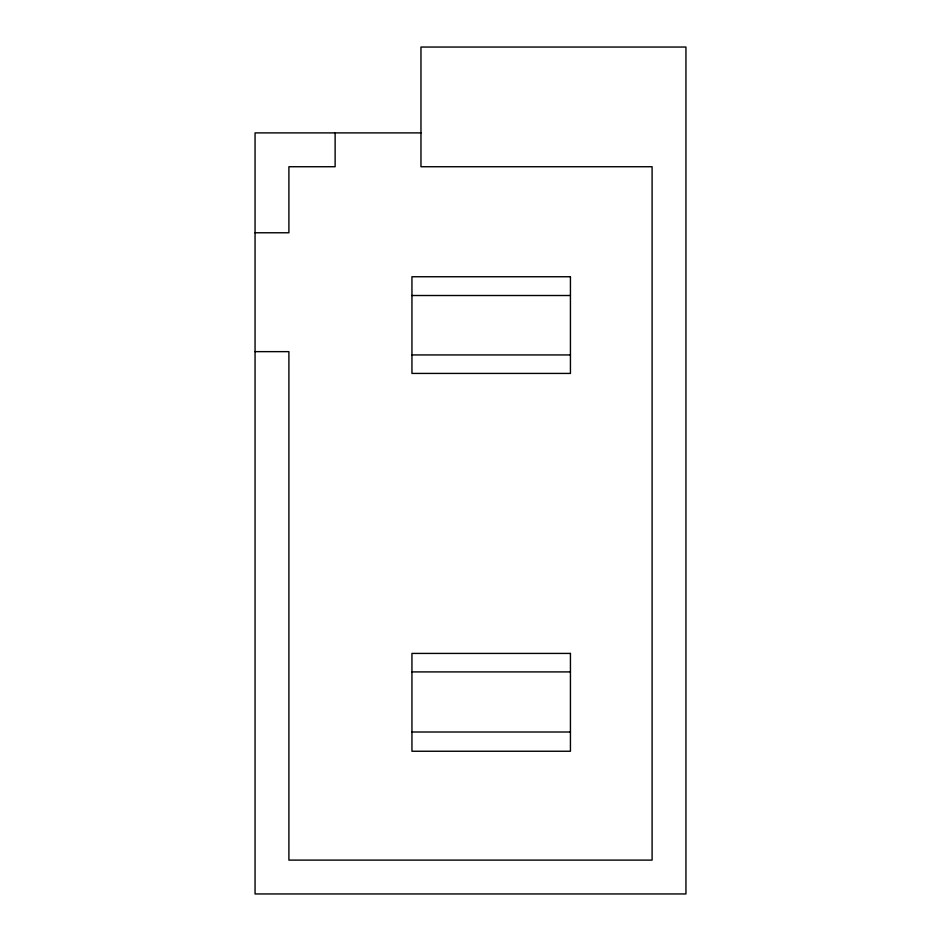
<?xml version="1.0" encoding="UTF-8"?>
<svg xmlns="http://www.w3.org/2000/svg" width="941" height="941" viewBox="0 0 941 941"><rect width="100%" height="100%" fill="white"/><g stroke="black" fill="none" stroke-linecap="round" stroke-linejoin="round"><path stroke-width="1.41" d="M420.968 132.893L255.058 132.893L255.058 893.95L685.942 893.95L685.942 47.05L420.968 47.05L420.968 166.733L652.101 166.733L652.101 860.109L288.899 860.109L288.899 351.64L255.058 351.64M255.058 232.768L288.899 232.768L288.899 166.733L335.125 166.733L335.125 132.893M411.946 295.509L570.434 295.509M411.946 354.933L570.434 354.933M411.946 671.909L570.434 671.909M411.946 732.004L570.434 732.004M570.434 276.748L411.946 276.748L411.946 373.424L570.434 373.424L570.434 276.748M570.434 653.419L411.946 653.419L411.946 751.247L570.434 751.247L570.434 653.419"/></g></svg>
